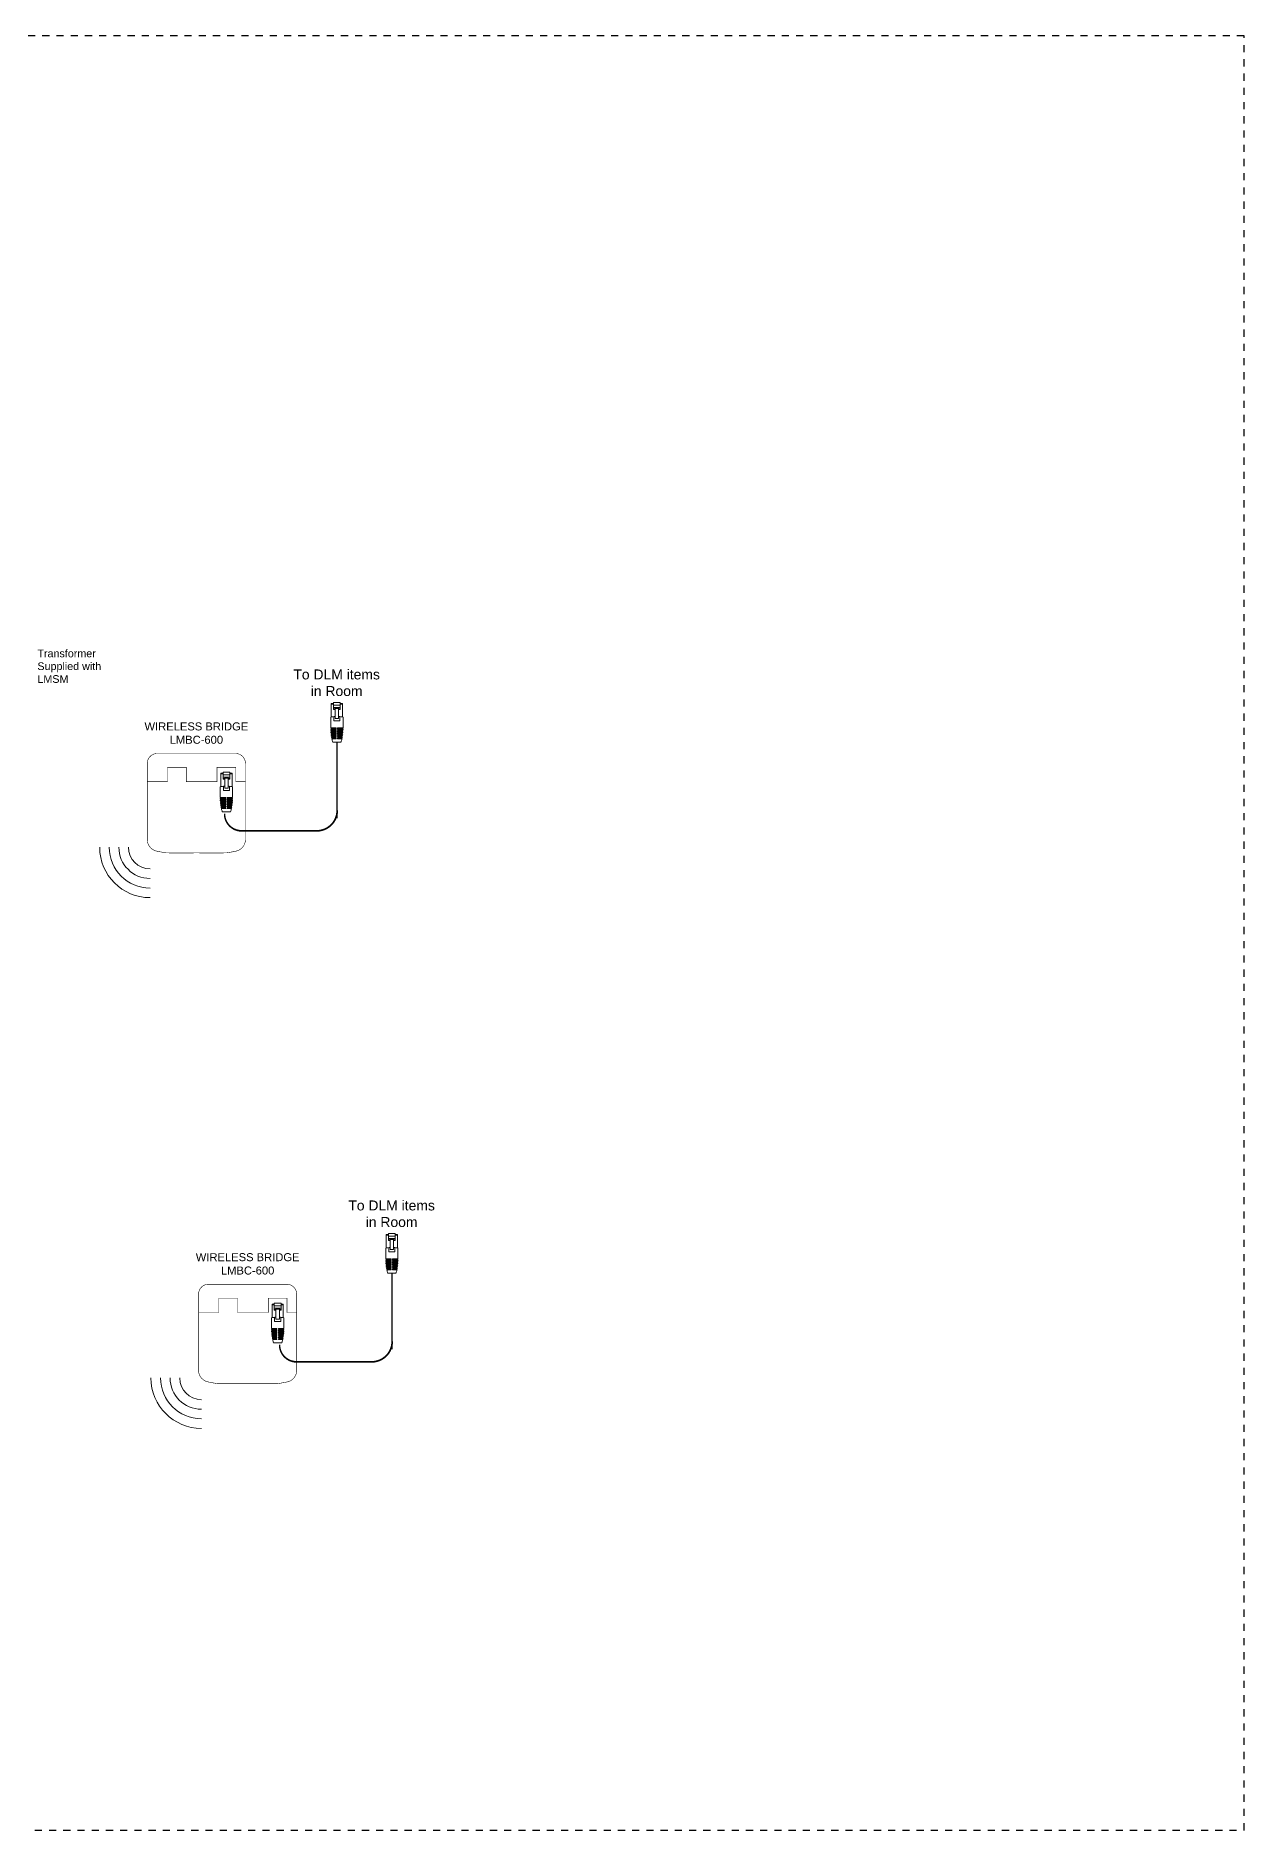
# Model space of a CAD drawing. Header units: inches. Extents: x -60 to 2005, y -577 to 104.
# Drawn here: x 729.1 to 771.6, y -98.1 to -35 of the extents above; entities that cross this region are included whole.
import ezdxf

# ---------------------------------------------------------------- set-up
doc = ezdxf.new("R2010")
doc.units = ezdxf.units.IN
doc.header["$MEASUREMENT"] = 0
doc.linetypes.add('Demo', pattern=[0.5, 0.25, -0.25])
doc.layers.get('0').update_dxf_attribs({"lineweight": 5})
doc.layers.add('PS Borders', color=40, linetype='Demo', lineweight=5, plot=False)
doc.layers.add('WS', color=3, linetype='Continuous', lineweight=5)
doc.layers.add('WS_DETAIL', color=7, linetype='Continuous', lineweight=5)
doc.styles.add('ARIAL', font='arial.ttf')

# ---------------------------------------------------------------- blocks, each defined once
blk = doc.blocks.new('A$C756910A1')
at = {"layer": 'WS_DETAIL'}
for p, q in [((0.15, 6.6), (0.15, 10.17)), ((0.15, 10.17), (0.73, 10.17)), ((0.73, 9.92), (0.15, 9.92)), ((0.73, 10.43), (0.73, 8.56)), ((0.73, 10.43), (2.51, 10.43)), ((2.51, 9.66), (0.73, 9.66)), ((2.51, 10.43), (2.51, 8.56)), ((3.08, 10.17), (2.51, 10.17)), ((3.08, 9.92), (2.51, 9.92)), ((3.08, 6.6), (3.08, 10.17)), ((0, 6.56), (0, 3.73)), ((2.51, 9.06), (0.73, 9.06)), ((0.73, 8.74), (1.17, 8.74)), ((0.73, 8.56), (1.17, 8.56)), ((0.81, 6.7), (0.81, 5.55)), ((0.81, 5.55), (2.42, 5.55)), ((1.17, 6.17), (1.17, 9.06)), ((1.17, 8.85), (2.06, 8.85)), ((1.17, 6.17), (2.06, 6.17)), ((2.06, 6.17), (2.06, 9.06)), ((2.06, 8.74), (2.51, 8.74)), ((2.51, 8.56), (2.06, 8.56)), ((2.42, 6.7), (2.42, 5.55)), ((3.23, 6.56), (3.23, 3.73)), ((0, 3.73), (1.43, 3.73)), ((0, 3.51), (1.43, 3.51)), ((0.01, 3.29), (1.43, 3.29)), ((0.02, 3.06), (1.43, 3.06)), ((0.03, 2.84), (1.43, 2.84)), ((0.05, 2.62), (1.43, 2.62)), ((0.07, 2.4), (1.43, 2.4)), ((0.09, 2.18), (1.43, 2.18)), ((0.12, 1.96), (1.43, 1.96)), ((0.15, 1.74), (1.43, 1.74)), ((0.18, 1.52), (1.43, 1.52)), ((0.22, 1.3), (1.43, 1.3)), ((0.26, 1.08), (1.43, 1.08)), ((0.31, 0.86), (1.43, 0.86)), ((0.89, 3.73), (0.89, 3.51)), ((0.89, 3.29), (0.89, 3.06)), ((0.89, 2.84), (0.89, 2.62)), ((0.89, 2.4), (0.89, 2.18)), ((0.89, 1.96), (0.89, 1.74)), ((0.89, 1.52), (0.89, 1.3)), ((0.89, 1.08), (0.89, 0.86)), ((1.43, 3.51), (1.43, 3.73)), ((1.43, 3.06), (1.43, 3.29)), ((1.43, 2.62), (1.43, 2.84)), ((1.43, 2.18), (1.43, 2.4)), ((1.43, 1.74), (1.43, 1.96)), ((1.43, 1.3), (1.43, 1.52)), ((1.43, 0.86), (1.43, 1.08)), ((1.8, 3.73), (3.23, 3.73)), ((1.8, 3.51), (1.8, 3.73)), ((1.8, 3.51), (3.23, 3.51)), ((1.8, 3.29), (3.23, 3.29)), ((1.8, 3.06), (1.8, 3.29)), ((1.8, 3.06), (3.22, 3.06)), ((1.8, 2.84), (3.2, 2.84)), ((1.8, 2.62), (1.8, 2.84)), ((1.8, 2.62), (3.19, 2.62)), ((1.8, 2.4), (3.17, 2.4)), ((1.8, 2.18), (1.8, 2.4)), ((1.8, 2.18), (3.14, 2.18)), ((1.8, 1.96), (3.12, 1.96)), ((1.8, 1.74), (1.8, 1.96)), ((1.8, 1.74), (3.09, 1.74)), ((1.8, 1.52), (3.05, 1.52)), ((1.8, 1.3), (1.8, 1.52)), ((1.8, 1.3), (3.01, 1.3)), ((1.8, 1.08), (2.97, 1.08)), ((1.8, 0.86), (1.8, 1.08)), ((1.8, 0.86), (2.92, 0.86)), ((2.34, 3.73), (2.34, 3.51)), ((2.34, 3.29), (2.34, 3.06)), ((2.34, 2.84), (2.34, 2.62)), ((2.34, 2.4), (2.34, 2.18)), ((2.34, 1.96), (2.34, 1.74)), ((2.34, 1.52), (2.34, 1.3)), ((2.34, 1.08), (2.34, 0.86)), ((2.69, 0), (0.52, 0))]:
    blk.add_line(p, q, dxfattribs=at)
for centre, radius, start, end in [((1.62, -0.58), 7.33, 93.502, 102.7411), ((1.62, -0.58), 7.33, 77.2589, 86.498), ((13.49, 3.73), 13.49, 180.937, 181.8742), ((13.49, 3.73), 13.49, 182.8119, 183.7504), ((13.49, 3.73), 13.49, 184.6899, 185.6307), ((13.49, 3.73), 13.49, 186.573, 187.5171), ((13.49, 3.73), 13.49, 188.4632, 189.4117), ((13.49, 3.73), 13.49, 190.3627, 191.3167), ((13.49, 3.73), 13.49, 192.2739, 196.0379), ((-10.25, 3.73), 13.49, 343.9621, 347.7261), ((-10.25, 3.73), 13.49, 348.6833, 349.6373), ((-10.25, 3.73), 13.49, 350.5883, 351.5368), ((-10.25, 3.73), 13.49, 352.4829, 353.427), ((-10.25, 3.73), 13.49, 354.3693, 355.3101), ((-10.25, 3.73), 13.49, 356.2496, 357.1881), ((-10.25, 3.73), 13.49, 358.1258, 359.063)]:
    blk.add_arc(centre, radius, start, end, dxfattribs=at)
blk = doc.blocks.new('*U274')
at = {"linetype": 'Continuous', "const_width": 0.154}
for points in [[(0.01, 7.94), (-11.01, 7.94, 0.414214), (-13.79, 5.15), (-13.79, -16.47, 0.329956), (-11.2, -19.51, 0.013489), (-8.51, -20, 0.012508), (0.01, -20, 0.013489)], [(0.01, 7.94), (11.02, 7.94, -0.414214), (13.81, 5.15), (13.81, -16.47, -0.329956), (11.21, -19.51, -0.01354), (8.51, -20, -0.012208), (0.01, -20, -0.01354)]]:
    blk.add_lwpolyline(points, format="xyb", dxfattribs=at)
blk.add_lwpolyline([(-13.79, 0), (-8.1, 0), (-8.1, 4.03), (-2.84, 4.03), (-2.84, 0), (5.83, 0), (5.83, 4.03), (11.09, 4.03), (11.09, 0), (13.81, 0)], dxfattribs=at)
for radius in [14.18, 11.48, 8.79, 6.1]:
    blk.add_arc((-13, -18.42), radius, 180, 270)
at = {"insert": (0.01, 16.68), "char_height": 2.25, "width": 40.9705, "attachment_point": 2, "style": 'ARIAL'}
blk.add_mtext('WIRELESS BRIDGE\\PLMBC-600', dxfattribs=at)

msp = doc.modelspace()

# ---------------------------------------------------------------- linework, layer by layer
at = {"layer": 'PS Borders', "lineweight": -3}
msp.add_lwpolyline([(688.565, -98.056), (771.577, -98.056), (771.577, -34.982), (688.565, -34.982)], close=True, dxfattribs=at)
at = {"layer": 'WS', "const_width": 0.05}
for points in [[(739.691, -59.809), (739.691, -62.483)], [(741.624, -78.476), (741.624, -81.149)]]:
    msp.add_lwpolyline(points, dxfattribs=at)
at = {"layer": 'WS'}
for points in [[(735.736, -62.328, 0.05, 0.05, 0), (735.736, -62.328, 0.05, 0.06, 0.414214), (736.336, -62.928, 0.06, 0.06, 0), (738.977, -62.928, 0.06, 0.06, 0.414214), (739.697, -62.208, 0.06, 0.06, 0), (739.697, -62.208, 0.06, 0.06, 0)], [(737.669, -80.995, 0.05, 0.05, 0), (737.669, -80.995, 0.05, 0.06, 0.414214), (738.269, -81.595, 0.06, 0.06, 0), (740.91, -81.595, 0.06, 0.06, 0.414214), (741.63, -80.875, 0.06, 0.06, 0), (741.63, -80.875, 0.06, 0.06, 0)]]:
    msp.add_lwpolyline(points, format="xyseb", dxfattribs=at)

# ---------------------------------------------------------------- block references
for name, p, xscale, yscale, zscale in [('A$C756910A1', (739.467, -59.809), 0.1340402047096987, 0.1340402047096987, 0.1340402047096987), ('*U274', (734.744, -61.201), 0.125, 0.125, 0.125), ('A$C756910A1', (736.018, -62.258), -0.1340402047096987, 0.1340402047096987, 0.1340402047096987), ('A$C756910A1', (741.4, -78.476), 0.1340402047096987, 0.1340402047096987, 0.1340402047096987), ('*U274', (736.546, -79.859), 0.125, 0.125, 0.125), ('A$C756910A1', (737.387, -80.925), 0.1340402047096987, 0.1340402047096987, 0.1340402047096987)]:
    msp.add_blockref(name, p, dxfattribs=dict(xscale=xscale, yscale=yscale, zscale=zscale))

# ---------------------------------------------------------------- texts
at = {"linetype": 'Continuous', "insert": (729.157, -57.142), "char_height": 0.26989, "width": 2.21983, "attachment_point": 4, "style": 'ARIAL'}
msp.add_mtext('Transformer\\PSupplied with\\PLMSM', dxfattribs=at)
at = {"char_height": 0.35, "attachment_point": 2, "style": 'ARIAL'}
for insert in [(739.676, -57.254), (741.608, -75.921)]:
    msp.add_mtext_dynamic_manual_height_columns('To DLM items\\Pin Room', width=6.47491, gutter_width=0.312, heights=[0], dxfattribs=dict(at, insert=insert))

doc.saveas('drawing.dxf')
